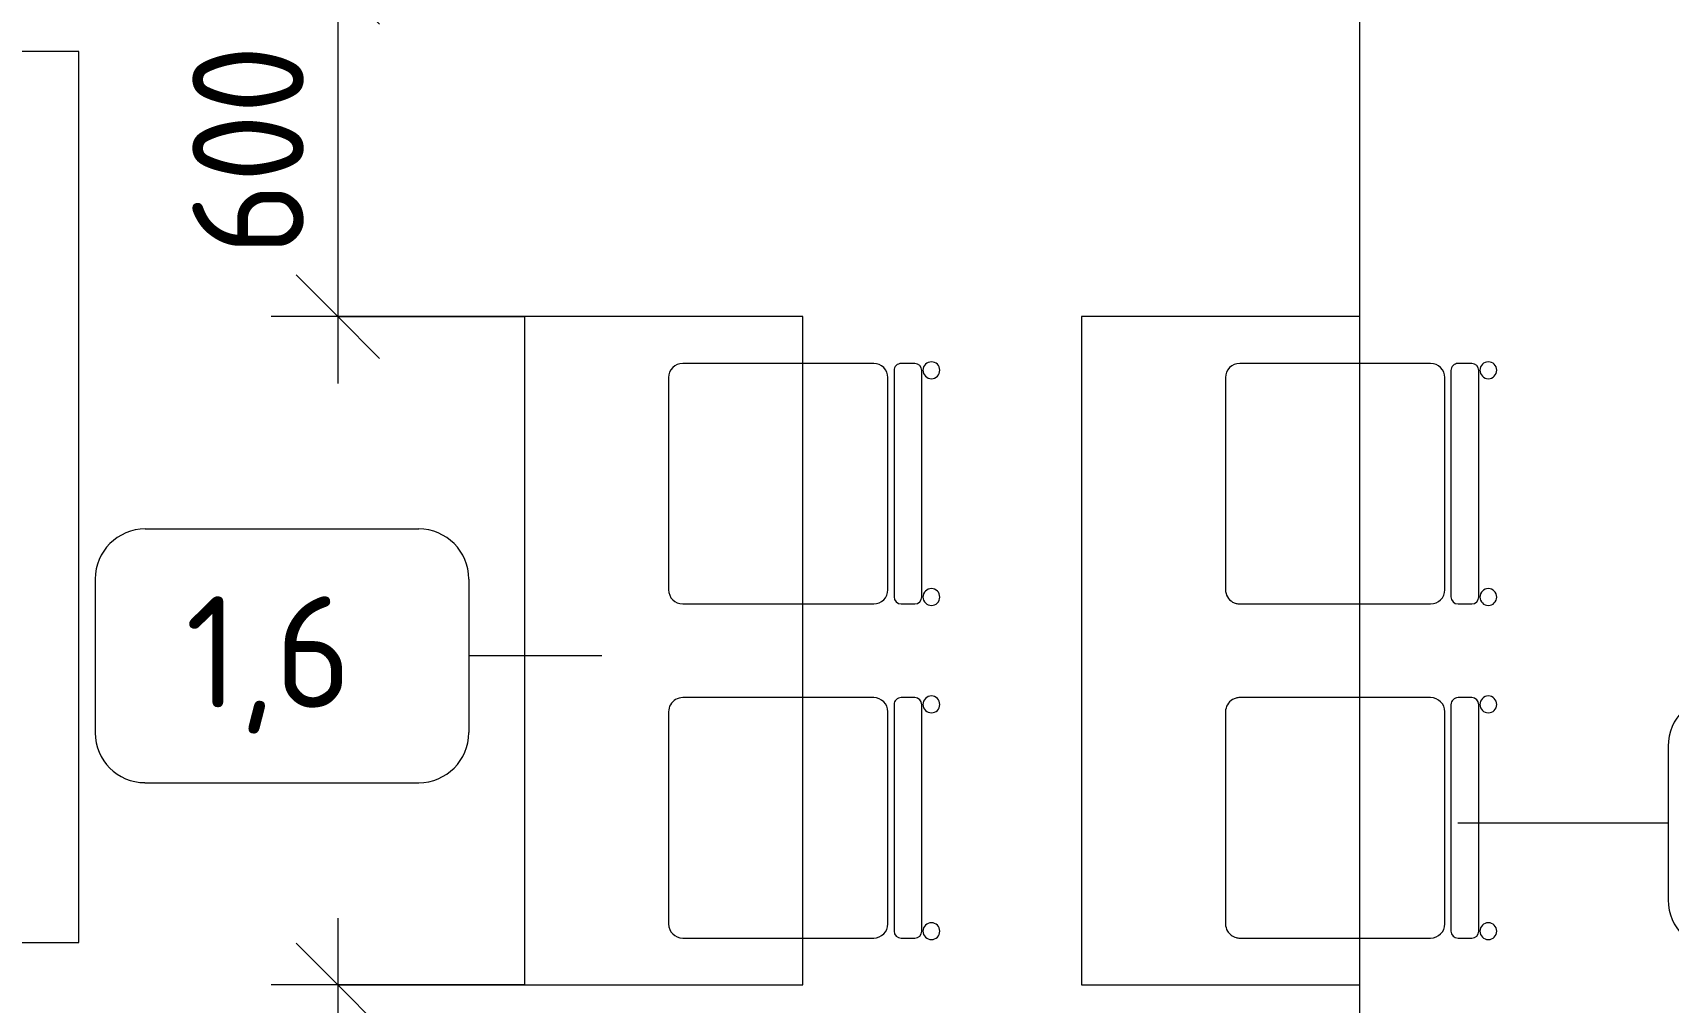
# Model space of a CAD drawing. Header units: millimetres. Extents: x 957 to 217451, y -8553 to 29000.
# Drawn here: x 44120 to 47057, y 1089 to 2830 of the extents above; entities that cross this region are included whole.
import ezdxf

# ---------------------------------------------------------------- set-up
doc = ezdxf.new("R2010")
doc.units = ezdxf.units.MM
doc.linetypes.add('Осевая', pattern=[3175, 635, -476.25, 1587.5, -476.25])
for name, color, linetype, lineweight in [('A-ANNO-DIMS', 7, 'Continuous', 9), ('A-ANNO-DIMS-100', 7, 'Continuous', 9), ('I-FURN-IDEN', 7, 'Continuous', 9), ('Оси-2', 7, 'Осевая', 9)]:
    doc.layers.add(name, color=color, linetype=linetype, lineweight=lineweight)
doc.layers.add('I-FURN-1', color=9, linetype='Continuous', lineweight=9, true_color=0x808080)
doc.styles.add('GOST Common_4', font='GOST_Common.ttf', dxfattribs={"height": 200})
doc.styles.add('ISOCPEUR_3', font='isocpeur.ttf', dxfattribs={"width": 0.9, "height": 200})
doc.dimstyles.new('ISO-2_0_0_9К_Средний_округл2', dxfattribs={"dimscale": 304.8, "dimtxt": 199.196235, "dimasz": 0.492126, "dimexe": 0.393701, "dimexo": 0, "dimgap": 0, "dimtad": 1, "dimdec": 0, "dimrnd": 10, "dimzin": 0, "dimdsep": 46, "dimtxsty": 'ISOCPEUR_3', "dimblk1": 'OBLIQUE', "dimblk2": 'OBLIQUE', "dimsah": 1, "dimcen": 0.09, "dimdle": 0.393701, "dimazin": 0, "dimtfac": 1, "dimtdec": 4, "dimtix": 1, "dimtmove": 0, "dimatfit": 3, "dimfxl": 1, "dimtvp": 1, "dimtolj": 1, "dimtzin": 0, "dimarcsym": 2})

# ---------------------------------------------------------------- blocks, each defined once
blk = doc.blocks.new('Стол базовый прямоугольный - 1_3-25460678-План расстановки мебели и оборудования 3 этажа в осях 1-12')
at = {"layer": 'I-FURN-1'}
for p, q in [((800, 350), (-800, 350)), ((-800, 350), (-800, -350)), ((800, -350), (800, 350)), ((-800, -350), (800, -350))]:
    blk.add_line(p, q, dxfattribs=at)
blk = doc.blocks.new('Стол базовый прямоугольный - 1_6-26174022-План расстановки мебели и оборудования 3 этажа в осях 1-12')
at = {"layer": 'I-FURN-1'}
for p, q in [((600, 250), (-600, 250)), ((-600, 250), (-600, -250)), ((600, -250), (600, 250)), ((-600, -250), (600, -250))]:
    blk.add_line(p, q, dxfattribs=at)
blk = doc.blocks.new('Стул Breuer - 1_9а-V64-План расстановки мебели и оборудования 3 этажа в осях 1-12')
at = {"layer": 'I-FURN-1'}
for p, q in [((190.5, 241.3), (-190.5, 241.3)), ((-215.9, 215.9), (-215.9, 0)), ((215.9, 0), (215.9, 215.9)), ((-215.9, 0), (-215.9, -127)), ((215.9, -127), (215.9, 0)), ((-215.9, -176.2), (-215.9, -200.8)), ((203.2, -163.5), (-203.2, -163.5)), ((-190.5, -152.4), (190.5, -152.4)), ((215.9, -200.8), (215.9, -176.2)), ((-203.2, -213.5), (203.2, -213.5))]:
    blk.add_line(p, q, dxfattribs=at)
for centre, radius, start, end in [((-190.5, 215.9), 25.4, 90, 180), ((190.5, 215.9), 25.4, 45, 90), ((190.5, 215.9), 25.4, 0, 45), ((-190.5, -127), 25.4, 180, 270), ((190.5, -127), 25.4, 270, 360), ((-203.2, -176.2), 12.7, 90, 180), ((203.2, -176.2), 12.7, 360, 90), ((-203.2, -200.8), 12.7, 180, 270), ((203.2, -200.8), 12.7, 270, 360), ((-203.5, -230.6), 15.1, 360, 180), ((-203.5, -230.6), 15.1, 180, 360), ((203.7, -230.6), 15.1, 360, 180), ((203.7, -230.6), 15.1, 180, 360)]:
    blk.add_arc(centre, radius, start, end, dxfattribs=at)
blk = doc.blocks.new('Стул Breuer - 1_9а-V69-План расстановки мебели и оборудования 3 этажа в осях 1-12')
at = {"layer": 'I-FURN-1'}
for p, q in [((190.5, 241.3), (-190.5, 241.3)), ((-215.9, 215.9), (-215.9, 0)), ((215.9, 0), (215.9, 215.9)), ((-215.9, 0), (-215.9, -127)), ((215.9, -127), (215.9, 0)), ((-215.9, -176.2), (-215.9, -200.8)), ((203.2, -163.5), (-203.2, -163.5)), ((-190.5, -152.4), (190.5, -152.4)), ((215.9, -200.8), (215.9, -176.2)), ((-203.2, -213.5), (203.2, -213.5))]:
    blk.add_line(p, q, dxfattribs=at)
for centre, radius, start, end in [((-190.5, 215.9), 25.4, 90, 180), ((190.5, 215.9), 25.4, 30, 90), ((190.5, 215.9), 25.4, 0, 30), ((-190.5, -127), 25.4, 180, 270), ((190.5, -127), 25.4, 270, 360), ((-203.2, -176.2), 12.7, 90, 180), ((203.2, -176.2), 12.7, 360, 90), ((-203.2, -200.8), 12.7, 180, 270), ((203.2, -200.8), 12.7, 270, 360), ((-203.5, -230.6), 15.1, 360, 180), ((-203.5, -230.6), 15.1, 180, 360), ((203.7, -230.6), 15.1, 360, 180), ((203.7, -230.6), 15.1, 180, 360)]:
    blk.add_arc(centre, radius, start, end, dxfattribs=at)
blk = doc.blocks.new('Стул Breuer - 1_9а-V70-План расстановки мебели и оборудования 3 этажа в осях 1-12')
at = {"layer": 'I-FURN-1'}
for p, q in [((190.5, 241.3), (-190.5, 241.3)), ((-215.9, 215.9), (-215.9, 0)), ((215.9, 0), (215.9, 215.9)), ((-215.9, 0), (-215.9, -127)), ((215.9, -127), (215.9, 0)), ((-215.9, -176.2), (-215.9, -200.8)), ((203.2, -163.5), (-203.2, -163.5)), ((-190.5, -152.4), (190.5, -152.4)), ((215.9, -200.8), (215.9, -176.2)), ((-203.2, -213.5), (203.2, -213.5))]:
    blk.add_line(p, q, dxfattribs=at)
for centre, radius, start, end in [((-190.5, 215.9), 25.4, 90, 150), ((190.5, 215.9), 25.4, 0, 90), ((-190.5, 215.9), 25.4, 165, 180), ((-190.5, 215.9), 25.4, 150, 165), ((-190.5, -127), 25.4, 180, 270), ((190.5, -127), 25.4, 270, 360), ((-203.2, -176.2), 12.7, 90, 180), ((203.2, -176.2), 12.7, 360, 90), ((-203.2, -200.8), 12.7, 180, 270), ((203.2, -200.8), 12.7, 270, 360), ((-203.5, -230.6), 15.1, 360, 180), ((-203.5, -230.6), 15.1, 180, 360), ((203.7, -230.6), 15.1, 360, 180), ((203.7, -230.6), 15.1, 180, 360)]:
    blk.add_arc(centre, radius, start, end, dxfattribs=at)
blk = doc.blocks.new('Стул Breuer - 1_9а-V71-План расстановки мебели и оборудования 3 этажа в осях 1-12')
at = {"layer": 'I-FURN-1'}
for p, q in [((190.5, 241.3), (-190.5, 241.3)), ((-215.9, 215.9), (-215.9, 0)), ((215.9, 0), (215.9, 215.9)), ((-215.9, 0), (-215.9, -127)), ((215.9, -127), (215.9, 0)), ((-215.9, -176.2), (-215.9, -200.8)), ((203.2, -163.5), (-203.2, -163.5)), ((-190.5, -152.4), (190.5, -152.4)), ((215.9, -200.8), (215.9, -176.2)), ((-203.2, -213.5), (203.2, -213.5))]:
    blk.add_line(p, q, dxfattribs=at)
for centre, radius, start, end in [((-190.5, 215.9), 25.4, 120, 165), ((-190.5, 215.9), 25.4, 90, 120), ((190.5, 215.9), 25.4, 30, 90), ((-190.5, 215.9), 25.4, 165, 180), ((190.5, 215.9), 25.4, 15, 30), ((190.5, 215.9), 25.4, 0, 15), ((-190.5, -127), 25.4, 180, 270), ((190.5, -127), 25.4, 270, 360), ((-203.2, -176.2), 12.7, 90, 180), ((203.2, -176.2), 12.7, 360, 90), ((-203.2, -200.8), 12.7, 180, 270), ((203.2, -200.8), 12.7, 270, 360), ((-203.5, -230.6), 15.1, 360, 180), ((-203.5, -230.6), 15.1, 180, 360), ((203.7, -230.6), 15.1, 360, 180), ((203.7, -230.6), 15.1, 180, 360)]:
    blk.add_arc(centre, radius, start, end, dxfattribs=at)
blk = doc.blocks.new('Марка_Мебель - В прямоуг_Balcon_Марка-25523697-План расстановки мебели и оборудования 3 этажа в осях 1-12')
at = {"layer": 'I-FURN-IDEN'}
for p, q in [((-2.455, 2.278), (2.455, 2.278)), ((-3.355, 1.378), (-3.355, -1.384)), ((3.355, 1.378), (3.355, -1.378)), ((-2.461, -2.278), (2.455, -2.278))]:
    blk.add_line(p, q, dxfattribs=at)
for centre, radius, start, end in [((-2.455, 1.378), 0.9, 90, 180), ((2.455, 1.378), 0.9, 0, 90), ((-2.461, -1.384), 0.893, 180, 270), ((2.455, -1.378), 0.9, 270, 0)]:
    blk.add_arc(centre, radius, start, end, dxfattribs=at)
blk = doc.blocks.new('DIMBLOCK50-План расстановки мебели и оборудования 3 этажа в осях 1-12')
at = {"layer": 'A-ANNO-DIMS-100'}
for p, q in [((44668.2, 1240.1), (44668.2, 401)), ((45003.2, 1120.1), (44548.2, 1120.1)), ((44668.2, 1120.1), (45003.2, 1120.1)), ((46050.2, 521), (44548.2, 521)), ((44668.2, 521), (46050.2, 521))]:
    blk.add_line(p, q, dxfattribs=at)
at = {"layer": 'A-ANNO-DIMS-100', "lineweight": 20}
for p, q in [((44668.2, 1120.1), (44593.2, 1195.1)), ((44668.2, 1120.1), (44743.2, 1045.1)), ((44668.2, 521), (44593.2, 596)), ((44668.2, 521), (44743.2, 446))]:
    blk.add_line(p, q, dxfattribs=at)
at = {"layer": 'A-ANNO-DIMS-100', "color": 0, "insert": (44406.9, 630.9), "char_height": 200, "width": 455.087, "attachment_point": 1, "rotation": 90, "line_spacing_factor": 1.149209, "style": 'ISOCPEUR_3'}
blk.add_mtext('600', dxfattribs=at)
blk = doc.blocks.new('_Oblique')
at = {"color": 0, "linetype": 'ByBlock', "lineweight": -2}
blk.add_line((-0.5, -0.5), (0.5, 0.5), dxfattribs=at)
blk = doc.blocks.new('DIMBLOCK51-План расстановки мебели и оборудования 3 этажа в осях 1-12')
at = {"layer": 'A-ANNO-DIMS-100'}
for p, q in [((44668.2, 3040.1), (44668.2, 2200.1)), ((45003.2, 2920.1), (44548.2, 2920.1)), ((44668.2, 2920.1), (45003.2, 2920.1)), ((45003.2, 2320.1), (44548.2, 2320.1)), ((44668.2, 2320.1), (45003.2, 2320.1))]:
    blk.add_line(p, q, dxfattribs=at)
at = {"layer": 'A-ANNO-DIMS-100', "lineweight": 20}
for p, q in [((44668.2, 2920.1), (44593.2, 2995.1)), ((44668.2, 2920.1), (44743.2, 2845.1)), ((44668.2, 2320.1), (44593.2, 2395.1)), ((44668.2, 2320.1), (44743.2, 2245.1))]:
    blk.add_line(p, q, dxfattribs=at)
at = {"layer": 'A-ANNO-DIMS-100', "color": 0, "insert": (44406.9, 2430.5), "char_height": 200, "width": 455.087, "attachment_point": 1, "rotation": 90, "line_spacing_factor": 1.149209, "style": 'ISOCPEUR_3'}
blk.add_mtext('600', dxfattribs=at)

msp = doc.modelspace()

# ---------------------------------------------------------------- linework, layer by layer
at = {"layer": 'I-FURN-IDEN'}
for p, q in [((45142.1, 1711), (44903.4, 1711)), ((46678.8, 1411), (47056.9, 1411))]:
    msp.add_line(p, q, dxfattribs=at)
at = {"layer": 'Оси-2'}
msp.add_line((46503.2, 593.7), (46503.2, 24898.1), dxfattribs=at)

# ---------------------------------------------------------------- block references
at = {"layer": 'I-FURN-1'}
for name, p, rotation in [('Стол базовый прямоугольный - 1_3-25460678-План расстановки мебели и оборудования 3 этажа в осях 1-12', (43853.1, 1996), 270.0000000000001), ('Стол базовый прямоугольный - 1_6-26174022-План расстановки мебели и оборудования 3 этажа в осях 1-12', (45253.2, 1720.1), 269.9999999999999), ('Стол базовый прямоугольный - 1_6-26174022-План расстановки мебели и оборудования 3 этажа в осях 1-12', (46253.2, 1720.1), 269.9999999999999), ('Стул Breuer - 1_9а-V64-План расстановки мебели и оборудования 3 этажа в осях 1-12', (45503.2, 2020.1), 89.99999999999959), ('Стул Breuer - 1_9а-V70-План расстановки мебели и оборудования 3 этажа в осях 1-12', (46503.2, 2020.1), 89.99999999999959), ('Стул Breuer - 1_9а-V69-План расстановки мебели и оборудования 3 этажа в осях 1-12', (45503.2, 1420.1), 89.99999999999959), ('Стул Breuer - 1_9а-V71-План расстановки мебели и оборудования 3 этажа в осях 1-12', (46503.2, 1420.1), 89.99999999999959)]:
    msp.add_blockref(name, p, dxfattribs=dict(at, rotation=rotation))
at = {"layer": 'I-FURN-IDEN', "xscale": 99.99999999999993, "yscale": 99.99999999999993, "zscale": 99.99999999999993}
for p in [(44567.9, 1711), (47392.3, 1411)]:
    msp.add_blockref('Марка_Мебель - В прямоуг_Balcon_Марка-25523697-План расстановки мебели и оборудования 3 этажа в осях 1-12', p, dxfattribs=at)

# ---------------------------------------------------------------- texts
at = {"layer": 'I-FURN-IDEN', "insert": (44394.4, 1818), "char_height": 200, "width": 384.81, "attachment_point": 1, "style": 'GOST Common_4'}
msp.add_mtext('1,6', dxfattribs=at)

# ---------------------------------------------------------------- dimensions: what is measured, and where the dimension line sits
at = {"layer": 'A-ANNO-DIMS'}
for base, p1, p2, override, picture, middle in [((44668.2, 2320.1), (45003.2, 2920.1), (45003.2, 2320.1), {"dimpost": '<>', "dimfxl": 600}, 'DIMBLOCK51-План расстановки мебели и оборудования 3 этажа в осях 1-12', (44568.2, 2620.1)), ((44668.2, 521), (45003.2, 1120.1), (46050.2, 521), {"dimpost": '<>', "dimfxl": 1206.285957}, 'DIMBLOCK50-План расстановки мебели и оборудования 3 этажа в осях 1-12', (44568.2, 820.5))]:
    dim = msp.add_linear_dim(base=base, p1=p1, p2=p2, angle=90, dimstyle='ISO-2_0_0_9К_Средний_округл2', override=override, dxfattribs=at)
    dim.commit()
    dim.dimension.update_dxf_attribs({"geometry": picture, "text_midpoint": middle})

doc.saveas('drawing.dxf')
